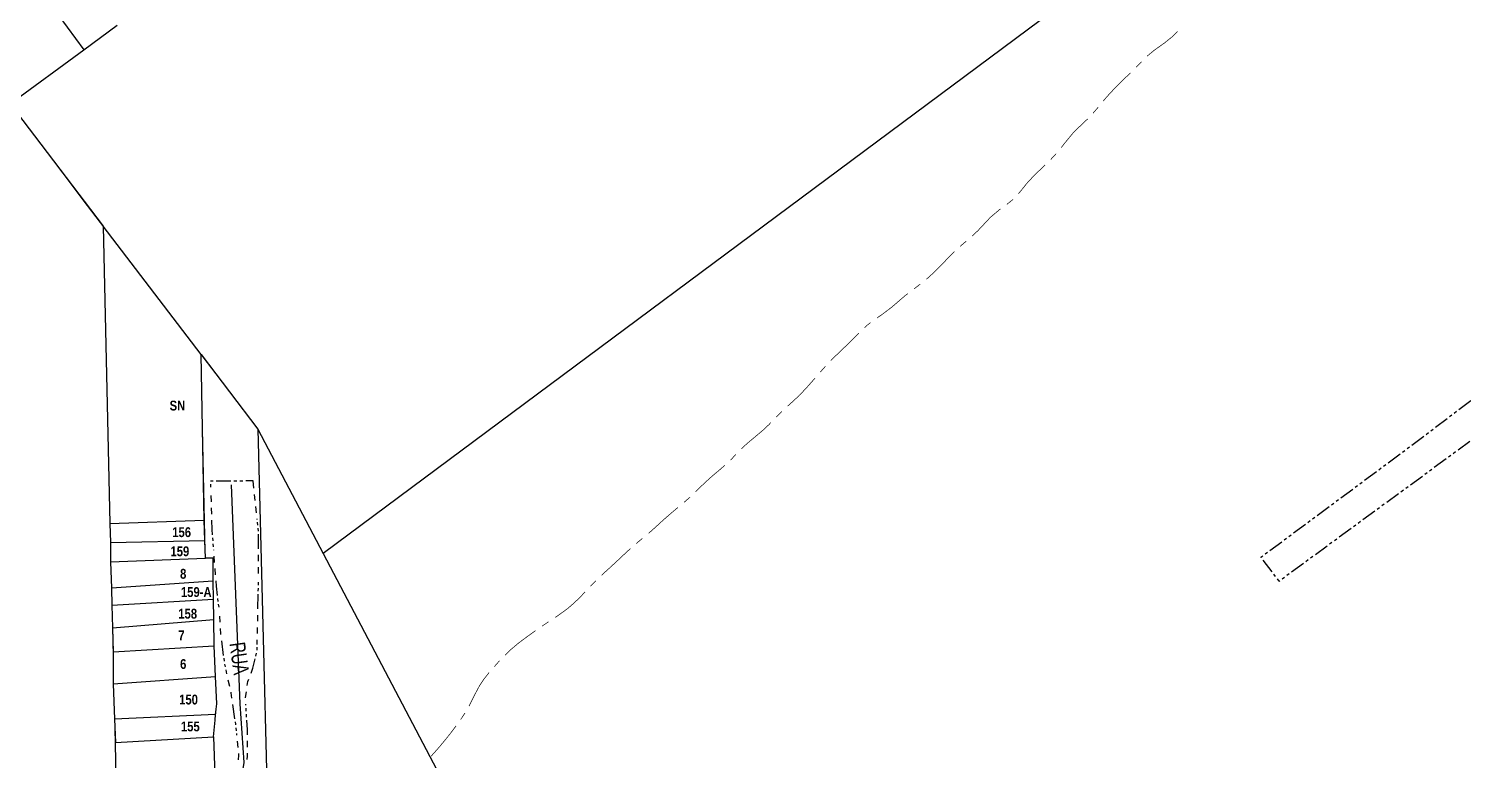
# Model space of a CAD drawing. Extents: x 204381 to 207261, y 4847713 to 4851061.
# Drawn here: x 205369 to 205734.1, y 4848704.7 to 4848890.9 of the extents above; entities that cross this region are included whole.
import ezdxf
from ezdxf.enums import TextEntityAlignment as Align

# ---------------------------------------------------------------- set-up
doc = ezdxf.new("R2010")
doc.units = 0
doc.header["$LTSCALE"] = 1.5
doc.header["$MEASUREMENT"] = 0
doc.linetypes.add('PHANTOMX2', pattern=[5, 2.5, -0.5, 0.5, -0.5, 0.5, -0.5])
for name, color, linetype in [('CD-MALHA-LOTES', 40, 'CONTINUOUS'), ('HD-CURSO-INTER', 170, 'CONTINUOUS'), ('RU-QUADRAS', 210, 'CONTINUOUS'), ('SV-EIXO-RUA-N-PAV', 6, 'CONTINUOUS'), ('SV-RUA-NAO-PAV-S-GUIA-C-GUIA', 7, 'PHANTOMX2'), ('SV-TXT-RUA-N-PAV-S-GUIA-C-GUIA', 7, 'CONTINUOUS'), ('Th_NmrPort', 7, 'CONTINUOUS')]:
    doc.layers.add(name, color=color, linetype=linetype)
doc.styles.add('ARIAL', font='ARIAL.TTF')
doc.styles.get("Standard").update_dxf_attribs({"font": 'swisscbo.ttf'})

msp = doc.modelspace()

# ---------------------------------------------------------------- linework, layer by layer
at = {"layer": 'CD-MALHA-LOTES', "linetype": 'Continuous'}
for points in [[(205796.25, 4849019.26), (205620.1, 4848888.31)], [(205366.13, 4848908.65), (205383.05, 4848885.49)], [(205383.05, 4848885.49), (205391.55, 4848891.73)], [(205620.1, 4848888.31), (205443.95, 4848757.36)], [(205364.31, 4848871.73), (205383.05, 4848885.49)], [(205364.31, 4848871.73), (205387.99, 4848840.64)], [(205387.99, 4848840.64), (205389.69, 4848764.93)], [(205412.89, 4848807.97), (205387.99, 4848840.64)], [(205412.89, 4848807.97), (205427.34, 4848788.96)], [(205413.71, 4848765.83), (205412.89, 4848807.97)], [(205427.34, 4848788.96), (205431, 4848645.77)], [(205427.34, 4848788.96), (205443.95, 4848757.36)], [(205389.69, 4848764.93), (205413.71, 4848765.83)], [(205389.69, 4848764.93), (205389.82, 4848760.13)], [(205413.87, 4848760.63), (205413.71, 4848765.83)], [(205389.82, 4848760.13), (205413.87, 4848760.63)], [(205389.82, 4848760.13), (205389.89, 4848755.21)], [(205414.02, 4848756.1), (205413.87, 4848760.63)], [(205389.89, 4848755.21), (205414.02, 4848756.1)], [(205415.96, 4848756.17), (205414.02, 4848756.1)], [(205415.96, 4848750.29), (205415.96, 4848756.17)], [(205443.95, 4848757.36), (205502.58, 4848645.77)], [(205389.89, 4848755.21), (205390.11, 4848748.54)], [(205415.96, 4848750.29), (205390.11, 4848748.54)], [(205390.11, 4848748.54), (205390.21, 4848744.16)], [(205416.03, 4848745.67), (205415.96, 4848750.29)], [(205390.21, 4848744.16), (205416.03, 4848745.67)], [(205416.13, 4848740.51), (205416.03, 4848745.67)], [(205390.21, 4848744.16), (205390.37, 4848738.41)], [(205390.37, 4848738.41), (205416.13, 4848740.51)], [(205390.37, 4848738.41), (205390.53, 4848732.32)], [(205416.27, 4848733.79), (205416.13, 4848740.51)], [(205390.53, 4848732.32), (205416.27, 4848733.79)], [(205416.6, 4848726.02), (205416.27, 4848733.79)], [(205390.53, 4848732.32), (205390.58, 4848724.17)], [(205390.58, 4848724.17), (205416.6, 4848726.02)], [(205390.58, 4848724.17), (205390.84, 4848715.14)], [(205416.91, 4848719.05), (205416.6, 4848726.02)], [(205416.61, 4848716.37), (205416.91, 4848719.05)], [(205416.61, 4848716.37), (205390.84, 4848715.14)], [(205416.49, 4848714.88), (205416.61, 4848716.37)], [(205390.84, 4848715.14), (205391.17, 4848709.21)], [(205416.07, 4848710.7), (205416.49, 4848714.88)], [(205391.17, 4848709.21), (205416.07, 4848710.7)], [(205391.39, 4848694.24), (205391.17, 4848709.21)], [(205416.07, 4848710.7), (205416.54, 4848696.19)]]:
    msp.add_lwpolyline(points, dxfattribs=at)
at = {"layer": 'HD-CURSO-INTER', "const_width": 0.18, "flags": 128}
for points in [[(205657.58, 4848886.91), (205656.78, 4848886.34)], [(205657.58, 4848886.91), (205656.78, 4848886.34)], [(205658.01, 4848887.21), (205657.58, 4848886.91)], [(205658.01, 4848887.21), (205657.58, 4848886.91)], [(205658.38, 4848887.51), (205658.01, 4848887.21)], [(205658.38, 4848887.51), (205658.01, 4848887.21)], [(205659.93, 4848888.77), (205658.38, 4848887.51)], [(205659.93, 4848888.77), (205658.38, 4848887.51)], [(205660.65, 4848889.47), (205659.93, 4848888.77)], [(205660.65, 4848889.47), (205659.93, 4848888.77)], [(205661.01, 4848889.82), (205660.65, 4848889.47)], [(205661.01, 4848889.82), (205660.65, 4848889.47)], [(205661.37, 4848890.16), (205661.01, 4848889.82)], [(205661.37, 4848890.16), (205661.01, 4848889.82)], [(205655.55, 4848885.48), (205653.61, 4848883.87)], [(205655.55, 4848885.48), (205653.61, 4848883.87)], [(205655.95, 4848885.76), (205655.55, 4848885.48)], [(205655.95, 4848885.76), (205655.55, 4848885.48)], [(205656.78, 4848886.34), (205655.95, 4848885.76)], [(205656.78, 4848886.34), (205655.95, 4848885.76)], [(205649.37, 4848879.63), (205647.93, 4848878.24)], [(205649.37, 4848879.63), (205647.93, 4848878.24)], [(205651.47, 4848881.74), (205650.78, 4848881.04)], [(205651.47, 4848881.74), (205650.78, 4848881.04)], [(205651.49, 4848881.75), (205651.47, 4848881.74)], [(205651.49, 4848881.75), (205651.47, 4848881.74)], [(205652.19, 4848882.47), (205651.49, 4848881.75)], [(205652.19, 4848882.47), (205651.49, 4848881.75)], [(205645.48, 4848875.81), (205645.1, 4848875.41)], [(205645.48, 4848875.81), (205645.1, 4848875.41)], [(205645.8, 4848876.13), (205645.48, 4848875.81)], [(205645.8, 4848876.13), (205645.48, 4848875.81)], [(205646.53, 4848876.87), (205645.8, 4848876.13)], [(205646.53, 4848876.87), (205645.8, 4848876.13)], [(205647.22, 4848877.54), (205646.53, 4848876.87)], [(205647.22, 4848877.54), (205646.53, 4848876.87)], [(205647.64, 4848877.96), (205647.22, 4848877.54)], [(205647.64, 4848877.96), (205647.22, 4848877.54)], [(205647.93, 4848878.24), (205647.64, 4848877.96)], [(205647.93, 4848878.24), (205647.64, 4848877.96)], [(205643.43, 4848873.61), (205642.43, 4848872.43)], [(205643.43, 4848873.61), (205642.43, 4848872.43)], [(205643.74, 4848873.95), (205643.43, 4848873.61)], [(205643.74, 4848873.95), (205643.43, 4848873.61)], [(205644.44, 4848874.72), (205643.74, 4848873.95)], [(205644.44, 4848874.72), (205643.74, 4848873.95)], [(205645.1, 4848875.41), (205644.44, 4848874.72)], [(205645.1, 4848875.41), (205644.44, 4848874.72)], [(205640.81, 4848870.46), (205639.86, 4848869.38)], [(205640.81, 4848870.46), (205639.86, 4848869.38)], [(205641.16, 4848870.89), (205640.81, 4848870.46)], [(205641.16, 4848870.89), (205640.81, 4848870.46)], [(205635.83, 4848865.4), (205634.89, 4848864.44)], [(205635.83, 4848865.4), (205634.89, 4848864.44)], [(205636.31, 4848865.85), (205635.83, 4848865.4)], [(205636.31, 4848865.85), (205635.83, 4848865.4)], [(205636.92, 4848866.42), (205636.31, 4848865.85)], [(205636.92, 4848866.42), (205636.31, 4848865.85)], [(205637.04, 4848866.54), (205636.92, 4848866.42)], [(205637.04, 4848866.54), (205636.92, 4848866.42)], [(205638.49, 4848867.92), (205637.04, 4848866.54)], [(205638.49, 4848867.92), (205637.04, 4848866.54)], [(205632.35, 4848861.36), (205631.89, 4848860.77)], [(205632.35, 4848861.36), (205631.89, 4848860.77)], [(205632.81, 4848861.95), (205632.35, 4848861.36)], [(205632.81, 4848861.95), (205632.35, 4848861.36)], [(205632.97, 4848862.14), (205632.81, 4848861.95)], [(205632.97, 4848862.14), (205632.81, 4848861.95)], [(205634.72, 4848864.27), (205632.97, 4848862.14)], [(205634.72, 4848864.27), (205632.97, 4848862.14)], [(205634.89, 4848864.44), (205634.72, 4848864.27)], [(205634.89, 4848864.44), (205634.72, 4848864.27)], [(205629.51, 4848858.03), (205629.08, 4848857.58)], [(205629.51, 4848858.03), (205629.08, 4848857.58)], [(205629.77, 4848858.31), (205629.51, 4848858.03)], [(205629.77, 4848858.31), (205629.51, 4848858.03)], [(205630.44, 4848859.04), (205629.77, 4848858.31)], [(205630.44, 4848859.04), (205629.77, 4848858.31)], [(205631.89, 4848860.77), (205631.73, 4848860.58)], [(205631.89, 4848860.77), (205631.73, 4848860.58)], [(205625.29, 4848853.93), (205623.39, 4848851.95)], [(205625.29, 4848853.93), (205623.39, 4848851.95)], [(205625.48, 4848854.11), (205625.29, 4848853.93)], [(205625.48, 4848854.11), (205625.29, 4848853.93)], [(205626.38, 4848854.96), (205625.48, 4848854.11)], [(205626.38, 4848854.96), (205625.48, 4848854.11)], [(205626.93, 4848855.49), (205626.38, 4848854.96)], [(205626.93, 4848855.49), (205626.38, 4848854.96)], [(205627.65, 4848856.18), (205626.93, 4848855.49)], [(205627.65, 4848856.18), (205626.93, 4848855.49)], [(205622.35, 4848850.69), (205621.51, 4848849.62)], [(205622.35, 4848850.69), (205621.51, 4848849.62)], [(205622.75, 4848851.19), (205622.35, 4848850.69)], [(205622.75, 4848851.19), (205622.35, 4848850.69)], [(205623.3, 4848851.86), (205622.75, 4848851.19)], [(205623.3, 4848851.86), (205622.75, 4848851.19)], [(205623.39, 4848851.95), (205623.3, 4848851.86)], [(205623.39, 4848851.95), (205623.3, 4848851.86)], [(205619.5, 4848847.4), (205617.92, 4848846.17)], [(205619.5, 4848847.4), (205617.92, 4848846.17)], [(205621.41, 4848849.51), (205620.84, 4848848.88)], [(205621.41, 4848849.51), (205620.84, 4848848.88)], [(205621.51, 4848849.62), (205621.41, 4848849.51)], [(205621.51, 4848849.62), (205621.41, 4848849.51)], [(205613.76, 4848842.88), (205613.28, 4848842.38)], [(205613.76, 4848842.88), (205613.28, 4848842.38)], [(205613.99, 4848843.08), (205613.76, 4848842.88)], [(205613.99, 4848843.08), (205613.76, 4848842.88)], [(205615.93, 4848844.72), (205613.99, 4848843.08)], [(205615.93, 4848844.72), (205613.99, 4848843.08)], [(205616.31, 4848844.99), (205615.93, 4848844.72)], [(205616.31, 4848844.99), (205615.93, 4848844.72)], [(205610.67, 4848839.59), (205609.82, 4848838.77)], [(205610.67, 4848839.59), (205609.82, 4848838.77)], [(205611.23, 4848840.19), (205610.67, 4848839.59)], [(205611.23, 4848840.19), (205610.67, 4848839.59)], [(205611.7, 4848840.68), (205611.23, 4848840.19)], [(205611.7, 4848840.68), (205611.23, 4848840.19)], [(205611.92, 4848840.92), (205611.7, 4848840.68)], [(205611.92, 4848840.92), (205611.7, 4848840.68)], [(205612.72, 4848841.79), (205611.92, 4848840.92)], [(205612.72, 4848841.79), (205611.92, 4848840.92)], [(205613.28, 4848842.38), (205612.72, 4848841.79)], [(205613.28, 4848842.38), (205612.72, 4848841.79)], [(205607.18, 4848836.46), (205606.06, 4848835.48)], [(205607.18, 4848836.46), (205606.06, 4848835.48)], [(205607.57, 4848836.79), (205607.18, 4848836.46)], [(205607.57, 4848836.79), (205607.18, 4848836.46)], [(205609.45, 4848838.42), (205609.08, 4848838.1)], [(205609.45, 4848838.42), (205609.08, 4848838.1)], [(205609.82, 4848838.77), (205609.45, 4848838.42)], [(205609.82, 4848838.77), (205609.45, 4848838.42)], [(205602.5, 4848832.03), (205601.77, 4848831.28)], [(205602.5, 4848832.03), (205601.77, 4848831.28)], [(205603.18, 4848832.71), (205602.5, 4848832.03)], [(205603.18, 4848832.71), (205602.5, 4848832.03)], [(205604.59, 4848834.12), (205603.18, 4848832.71)], [(205604.59, 4848834.12), (205603.18, 4848832.71)], [(205599.22, 4848828.71), (205598.21, 4848827.77)], [(205599.22, 4848828.71), (205598.21, 4848827.77)], [(205599.66, 4848829.15), (205599.22, 4848828.71)], [(205599.66, 4848829.15), (205599.22, 4848828.71)], [(205600.29, 4848829.77), (205599.66, 4848829.15)], [(205600.29, 4848829.77), (205599.66, 4848829.15)], [(205600.37, 4848829.85), (205600.29, 4848829.77)], [(205600.37, 4848829.85), (205600.29, 4848829.77)], [(205601.45, 4848830.95), (205600.37, 4848829.85)], [(205601.45, 4848830.95), (205600.37, 4848829.85)], [(205601.77, 4848831.28), (205601.45, 4848830.95)], [(205601.77, 4848831.28), (205601.45, 4848830.95)], [(205594.54, 4848824.83), (205594.3, 4848824.66)], [(205594.54, 4848824.83), (205594.3, 4848824.66)], [(205595.1, 4848825.26), (205594.54, 4848824.83)], [(205595.1, 4848825.26), (205594.54, 4848824.83)], [(205595.89, 4848825.87), (205595.1, 4848825.26)], [(205595.89, 4848825.87), (205595.1, 4848825.26)], [(205598.12, 4848827.69), (205597.46, 4848827.12)], [(205598.12, 4848827.69), (205597.46, 4848827.12)], [(205598.21, 4848827.77), (205598.12, 4848827.69)], [(205598.21, 4848827.77), (205598.12, 4848827.69)], [(205589.82, 4848821.02), (205588.89, 4848820.22)], [(205589.82, 4848821.02), (205588.89, 4848820.22)], [(205590.4, 4848821.53), (205589.82, 4848821.02)], [(205590.4, 4848821.53), (205589.82, 4848821.02)], [(205590.95, 4848822.01), (205590.4, 4848821.53)], [(205590.95, 4848822.01), (205590.4, 4848821.53)], [(205591.16, 4848822.18), (205590.95, 4848822.01)], [(205591.16, 4848822.18), (205590.95, 4848822.01)], [(205592.15, 4848823.02), (205591.16, 4848822.18)], [(205592.15, 4848823.02), (205591.16, 4848822.18)], [(205592.71, 4848823.45), (205592.15, 4848823.02)], [(205592.71, 4848823.45), (205592.15, 4848823.02)], [(205585.23, 4848817.5), (205584.87, 4848817.25)], [(205585.23, 4848817.5), (205584.87, 4848817.25)], [(205585.7, 4848817.82), (205585.23, 4848817.5)], [(205585.7, 4848817.82), (205585.23, 4848817.5)], [(205586.47, 4848818.35), (205585.7, 4848817.82)], [(205586.47, 4848818.35), (205585.7, 4848817.82)], [(205586.52, 4848818.39), (205586.47, 4848818.35)], [(205586.52, 4848818.39), (205586.47, 4848818.35)], [(205588.68, 4848820.05), (205586.52, 4848818.39)], [(205588.68, 4848820.05), (205586.52, 4848818.39)], [(205588.89, 4848820.22), (205588.68, 4848820.05)], [(205588.89, 4848820.22), (205588.68, 4848820.05)], [(205582.51, 4848815.51), (205581.73, 4848814.79)], [(205582.51, 4848815.51), (205581.73, 4848814.79)], [(205583.26, 4848816.07), (205582.51, 4848815.51)], [(205583.26, 4848816.07), (205582.51, 4848815.51)], [(205576.97, 4848810.13), (205576, 4848809.2)], [(205576.97, 4848810.13), (205576, 4848809.2)], [(205577.44, 4848810.59), (205576.97, 4848810.13)], [(205577.44, 4848810.59), (205576.97, 4848810.13)], [(205578.2, 4848811.34), (205577.44, 4848810.59)], [(205578.2, 4848811.34), (205577.44, 4848810.59)], [(205578.85, 4848812.01), (205578.2, 4848811.34)], [(205578.85, 4848812.01), (205578.2, 4848811.34)], [(205579.25, 4848812.41), (205578.85, 4848812.01)], [(205579.25, 4848812.41), (205578.85, 4848812.01)], [(205579.56, 4848812.72), (205579.25, 4848812.41)], [(205579.56, 4848812.72), (205579.25, 4848812.41)], [(205580.26, 4848813.43), (205579.56, 4848812.72)], [(205580.26, 4848813.43), (205579.56, 4848812.72)], [(205573.72, 4848807.01), (205573.14, 4848806.41)], [(205573.72, 4848807.01), (205573.14, 4848806.41)], [(205573.84, 4848807.12), (205573.72, 4848807.01)], [(205573.84, 4848807.12), (205573.72, 4848807.01)], [(205575.88, 4848809.09), (205573.84, 4848807.12)], [(205575.88, 4848809.09), (205573.84, 4848807.12)], [(205576, 4848809.2), (205575.88, 4848809.09)], [(205576, 4848809.2), (205575.88, 4848809.09)], [(205571.77, 4848804.96), (205570.43, 4848803.46)], [(205571.77, 4848804.96), (205570.43, 4848803.46)], [(205567, 4848799.56), (205566.46, 4848798.97)], [(205567, 4848799.56), (205566.46, 4848798.97)], [(205567.14, 4848799.71), (205567, 4848799.56)], [(205567.14, 4848799.71), (205567, 4848799.56)], [(205568, 4848800.68), (205567.14, 4848799.71)], [(205568, 4848800.68), (205567.14, 4848799.71)], [(205568.46, 4848801.2), (205568, 4848800.68)], [(205568.46, 4848801.2), (205568, 4848800.68)], [(205569.05, 4848801.88), (205568.46, 4848801.2)], [(205569.05, 4848801.88), (205568.46, 4848801.2)], [(205569.12, 4848801.96), (205569.05, 4848801.88)], [(205569.12, 4848801.96), (205569.05, 4848801.88)], [(205562.88, 4848795.48), (205562.46, 4848795.1)], [(205562.88, 4848795.48), (205562.46, 4848795.1)], [(205564.67, 4848797.13), (205562.88, 4848795.48)], [(205564.67, 4848797.13), (205562.88, 4848795.48)], [(205565.07, 4848797.53), (205564.67, 4848797.13)], [(205565.07, 4848797.53), (205564.67, 4848797.13)], [(205565.98, 4848798.46), (205565.07, 4848797.53)], [(205565.98, 4848798.46), (205565.07, 4848797.53)], [(205566.46, 4848798.97), (205565.98, 4848798.46)], [(205566.46, 4848798.97), (205565.98, 4848798.46)], [(205559.39, 4848792.18), (205559.25, 4848792.04)], [(205559.39, 4848792.18), (205559.25, 4848792.04)], [(205559.96, 4848792.74), (205559.39, 4848792.18)], [(205559.96, 4848792.74), (205559.39, 4848792.18)], [(205560.68, 4848793.44), (205559.96, 4848792.74)], [(205560.68, 4848793.44), (205559.96, 4848792.74)], [(205562.46, 4848795.1), (205562.14, 4848794.81)], [(205562.46, 4848795.1), (205562.14, 4848794.81)], [(205556.12, 4848788.91), (205554.16, 4848787.25)], [(205556.12, 4848788.91), (205554.16, 4848787.25)], [(205556.43, 4848789.21), (205556.12, 4848788.91)], [(205556.43, 4848789.21), (205556.12, 4848788.91)], [(205557.29, 4848790.03), (205556.43, 4848789.21)], [(205557.29, 4848790.03), (205556.43, 4848789.21)], [(205557.86, 4848790.61), (205557.29, 4848790.03)], [(205557.86, 4848790.61), (205557.29, 4848790.03)], [(205551.3, 4848784.83), (205550.41, 4848783.94)], [(205551.3, 4848784.83), (205550.41, 4848783.94)], [(205551.86, 4848785.32), (205551.3, 4848784.83)], [(205551.86, 4848785.32), (205551.3, 4848784.83)], [(205552.67, 4848786.02), (205551.86, 4848785.32)], [(205552.67, 4848786.02), (205551.86, 4848785.32)], [(205553.39, 4848786.61), (205552.67, 4848786.02)], [(205553.39, 4848786.61), (205552.67, 4848786.02)], [(205553.83, 4848786.97), (205553.39, 4848786.61)], [(205553.83, 4848786.97), (205553.39, 4848786.61)], [(205554.16, 4848787.25), (205553.83, 4848786.97)], [(205554.16, 4848787.25), (205553.83, 4848786.97)], [(205548.13, 4848781.63), (205547.6, 4848781.1)], [(205548.13, 4848781.63), (205547.6, 4848781.1)], [(205548.3, 4848781.81), (205548.13, 4848781.63)], [(205548.3, 4848781.81), (205548.13, 4848781.63)], [(205549, 4848782.53), (205548.3, 4848781.81)], [(205549, 4848782.53), (205548.3, 4848781.81)], [(205543.58, 4848777.55), (205543.1, 4848777.14)], [(205543.58, 4848777.55), (205543.1, 4848777.14)], [(205543.86, 4848777.79), (205543.58, 4848777.55)], [(205543.86, 4848777.79), (205543.58, 4848777.55)], [(205544.73, 4848778.51), (205543.86, 4848777.79)], [(205544.73, 4848778.51), (205543.86, 4848777.79)], [(205545.38, 4848779.08), (205544.73, 4848778.51)], [(205545.38, 4848779.08), (205544.73, 4848778.51)], [(205546.13, 4848779.75), (205545.38, 4848779.08)], [(205546.13, 4848779.75), (205545.38, 4848779.08)], [(205539.65, 4848773.93), (205538.73, 4848773.02)], [(205539.65, 4848773.93), (205538.73, 4848773.02)], [(205540.15, 4848774.43), (205539.65, 4848773.93)], [(205540.15, 4848774.43), (205539.65, 4848773.93)], [(205540.72, 4848774.98), (205540.15, 4848774.43)], [(205540.72, 4848774.98), (205540.15, 4848774.43)], [(205540.87, 4848775.13), (205540.72, 4848774.98)], [(205540.87, 4848775.13), (205540.72, 4848774.98)], [(205542.44, 4848776.57), (205540.87, 4848775.13)], [(205542.44, 4848776.57), (205540.87, 4848775.13)], [(205543.1, 4848777.14), (205542.44, 4848776.57)], [(205543.1, 4848777.14), (205542.44, 4848776.57)], [(205537.23, 4848771.58), (205535.78, 4848770.33)], [(205537.23, 4848771.58), (205535.78, 4848770.33)], [(205537.29, 4848771.64), (205537.23, 4848771.58)], [(205537.29, 4848771.64), (205537.23, 4848771.58)], [(205531.2, 4848766.45), (205530.69, 4848766)], [(205531.2, 4848766.45), (205530.69, 4848766)], [(205532.65, 4848767.71), (205531.2, 4848766.45)], [(205532.65, 4848767.71), (205531.2, 4848766.45)], [(205532.71, 4848767.76), (205532.65, 4848767.71)], [(205532.71, 4848767.76), (205532.65, 4848767.71)], [(205533.8, 4848768.67), (205532.71, 4848767.76)], [(205533.8, 4848768.67), (205532.71, 4848767.76)], [(205534.25, 4848769.04), (205533.8, 4848768.67)], [(205534.25, 4848769.04), (205533.8, 4848768.67)], [(205527.29, 4848762.92), (205526.73, 4848762.45)], [(205527.29, 4848762.92), (205526.73, 4848762.45)], [(205527.49, 4848763.1), (205527.29, 4848762.92)], [(205527.49, 4848763.1), (205527.29, 4848762.92)], [(205528.48, 4848763.98), (205527.49, 4848763.1)], [(205528.48, 4848763.98), (205527.49, 4848763.1)], [(205528.98, 4848764.44), (205528.48, 4848763.98)], [(205528.98, 4848764.44), (205528.48, 4848763.98)], [(205529.58, 4848764.99), (205528.98, 4848764.44)], [(205529.58, 4848764.99), (205528.98, 4848764.44)], [(205529.71, 4848765.11), (205529.58, 4848764.99)], [(205529.71, 4848765.11), (205529.58, 4848764.99)], [(205530.69, 4848766), (205529.71, 4848765.11)], [(205530.69, 4848766), (205529.71, 4848765.11)], [(205523.83, 4848760.03), (205523.66, 4848759.88)], [(205523.83, 4848760.03), (205523.66, 4848759.88)], [(205524.43, 4848760.52), (205523.83, 4848760.03)], [(205524.43, 4848760.52), (205523.83, 4848760.03)], [(205524.99, 4848760.99), (205524.43, 4848760.52)], [(205524.99, 4848760.99), (205524.43, 4848760.52)], [(205525.2, 4848761.16), (205524.99, 4848760.99)], [(205525.2, 4848761.16), (205524.99, 4848760.99)], [(205519.03, 4848755.67), (205518.49, 4848755.16)], [(205519.03, 4848755.67), (205518.49, 4848755.16)], [(205519.22, 4848755.85), (205519.03, 4848755.67)], [(205519.22, 4848755.85), (205519.03, 4848755.67)], [(205520.11, 4848756.7), (205519.22, 4848755.85)], [(205520.11, 4848756.7), (205519.22, 4848755.85)], [(205520.68, 4848757.22), (205520.11, 4848756.7)], [(205520.68, 4848757.22), (205520.11, 4848756.7)], [(205522.15, 4848758.58), (205520.68, 4848757.22)], [(205522.15, 4848758.58), (205520.68, 4848757.22)], [(205515.67, 4848752.59), (205514.81, 4848751.78)], [(205515.67, 4848752.59), (205514.81, 4848751.78)], [(205516.28, 4848753.14), (205515.67, 4848752.59)], [(205516.28, 4848753.14), (205515.67, 4848752.59)], [(205516.79, 4848753.59), (205516.28, 4848753.14)], [(205516.79, 4848753.59), (205516.28, 4848753.14)], [(205517.02, 4848753.81), (205516.79, 4848753.59)], [(205517.02, 4848753.81), (205516.79, 4848753.59)], [(205517.93, 4848754.64), (205517.02, 4848753.81)], [(205517.93, 4848754.64), (205517.02, 4848753.81)], [(205518.49, 4848755.16), (205517.93, 4848754.64)], [(205518.49, 4848755.16), (205517.93, 4848754.64)], [(205513.36, 4848750.4), (205511.97, 4848748.96)], [(205513.36, 4848750.4), (205511.97, 4848748.96)], [(205507.65, 4848744.58), (205506.25, 4848743.39)], [(205507.65, 4848744.58), (205506.25, 4848743.39)], [(205507.76, 4848744.69), (205507.65, 4848744.58)], [(205507.76, 4848744.69), (205507.65, 4848744.58)], [(205508.74, 4848745.62), (205507.76, 4848744.69)], [(205508.74, 4848745.62), (205507.76, 4848744.69)], [(205509.2, 4848746.08), (205508.74, 4848745.62)], [(205509.2, 4848746.08), (205508.74, 4848745.62)], [(205510.46, 4848747.37), (205509.2, 4848746.08)], [(205510.46, 4848747.37), (205509.2, 4848746.08)], [(205510.6, 4848747.51), (205510.46, 4848747.37)], [(205510.6, 4848747.51), (205510.46, 4848747.37)], [(205503.66, 4848741.49), (205503, 4848741.05)], [(205503.66, 4848741.49), (205503, 4848741.05)], [(205503.83, 4848741.61), (205503.66, 4848741.49)], [(205503.83, 4848741.61), (205503.66, 4848741.49)], [(205506.09, 4848743.25), (205503.83, 4848741.61)], [(205506.09, 4848743.25), (205503.83, 4848741.61)], [(205506.25, 4848743.39), (205506.09, 4848743.25)], [(205506.25, 4848743.39), (205506.09, 4848743.25)], [(205497.11, 4848737.06), (205494.78, 4848735.36)], [(205497.11, 4848737.06), (205494.78, 4848735.36)], [(205497.21, 4848737.13), (205497.11, 4848737.06)], [(205497.21, 4848737.13), (205497.11, 4848737.06)], [(205498.03, 4848737.7), (205497.21, 4848737.13)], [(205498.03, 4848737.7), (205497.21, 4848737.13)], [(205501.15, 4848739.84), (205499.67, 4848738.84)], [(205501.15, 4848739.84), (205499.67, 4848738.84)], [(205501.33, 4848739.95), (205501.15, 4848739.84)], [(205501.33, 4848739.95), (205501.15, 4848739.84)], [(205492.44, 4848733.49), (205491.68, 4848732.85)], [(205492.44, 4848733.49), (205491.68, 4848732.85)], [(205493.5, 4848734.38), (205492.44, 4848733.49)], [(205493.5, 4848734.38), (205492.44, 4848733.49)], [(205493.99, 4848734.75), (205493.5, 4848734.38)], [(205493.99, 4848734.75), (205493.5, 4848734.38)], [(205494.69, 4848735.29), (205493.99, 4848734.75)], [(205494.69, 4848735.29), (205493.99, 4848734.75)], [(205494.78, 4848735.36), (205494.69, 4848735.29)], [(205494.78, 4848735.36), (205494.69, 4848735.29)], [(205488.85, 4848730.02), (205488.51, 4848729.66)], [(205488.85, 4848730.02), (205488.51, 4848729.66)], [(205491.68, 4848732.85), (205490.24, 4848731.45)], [(205491.68, 4848732.85), (205490.24, 4848731.45)], [(205485.75, 4848726.48), (205484.95, 4848725.45)], [(205485.75, 4848726.48), (205484.95, 4848725.45)], [(205486.2, 4848727.02), (205485.75, 4848726.48)], [(205486.2, 4848727.02), (205485.75, 4848726.48)], [(205488.51, 4848729.66), (205487.51, 4848728.53)], [(205488.51, 4848729.66), (205487.51, 4848728.53)], [(205483.78, 4848723.73), (205482.41, 4848721.16)], [(205483.78, 4848723.73), (205482.41, 4848721.16)], [(205483.83, 4848723.8), (205483.78, 4848723.73)], [(205483.83, 4848723.8), (205483.78, 4848723.73)], [(205484.83, 4848725.29), (205483.83, 4848723.8)], [(205484.83, 4848725.29), (205483.83, 4848723.8)], [(205484.95, 4848725.45), (205484.83, 4848725.29)], [(205484.95, 4848725.45), (205484.83, 4848725.29)], [(205481.71, 4848719.74), (205481.07, 4848718.48)], [(205481.71, 4848719.74), (205481.07, 4848718.48)], [(205481.97, 4848720.26), (205481.71, 4848719.74)], [(205481.97, 4848720.26), (205481.71, 4848719.74)], [(205482.37, 4848721.09), (205481.97, 4848720.26)], [(205482.37, 4848721.09), (205481.97, 4848720.26)], [(205482.41, 4848721.16), (205482.37, 4848721.09)], [(205482.41, 4848721.16), (205482.37, 4848721.09)], [(205479.21, 4848715.45), (205478.95, 4848715.08)], [(205479.21, 4848715.45), (205478.95, 4848715.08)], [(205479.51, 4848715.91), (205479.21, 4848715.45)], [(205479.51, 4848715.91), (205479.21, 4848715.45)], [(205480.04, 4848716.7), (205479.51, 4848715.91)], [(205480.04, 4848716.7), (205479.51, 4848715.91)], [(205480.06, 4848716.74), (205480.04, 4848716.7)], [(205480.06, 4848716.74), (205480.04, 4848716.7)], [(205476.42, 4848711.66), (205475.96, 4848711.07)], [(205476.42, 4848711.66), (205475.96, 4848711.07)], [(205476.58, 4848711.86), (205476.42, 4848711.66)], [(205476.58, 4848711.86), (205476.42, 4848711.66)], [(205477.45, 4848713.02), (205476.58, 4848711.86)], [(205477.45, 4848713.02), (205476.58, 4848711.86)], [(205477.78, 4848713.46), (205477.45, 4848713.02)], [(205477.78, 4848713.46), (205477.45, 4848713.02)], [(205473.59, 4848708.16), (205472.77, 4848707.23)], [(205473.59, 4848708.16), (205472.77, 4848707.23)], [(205474.07, 4848708.75), (205473.59, 4848708.16)], [(205474.07, 4848708.75), (205473.59, 4848708.16)], [(205475.5, 4848710.47), (205474.07, 4848708.75)], [(205475.5, 4848710.47), (205474.07, 4848708.75)], [(205475.96, 4848711.07), (205475.5, 4848710.47)], [(205475.96, 4848711.07), (205475.5, 4848710.47)], [(205471.56, 4848705.87), (205471.44, 4848705.73)], [(205471.56, 4848705.87), (205471.44, 4848705.73)], [(205472.1, 4848706.48), (205471.56, 4848705.87)], [(205472.1, 4848706.48), (205471.56, 4848705.87)], [(205472.56, 4848706.99), (205472.1, 4848706.48)], [(205472.56, 4848706.99), (205472.1, 4848706.48)], [(205472.77, 4848707.23), (205472.56, 4848706.99)], [(205472.77, 4848707.23), (205472.56, 4848706.99)]]:
    msp.add_lwpolyline(points, dxfattribs=at)
at = {"layer": 'RU-QUADRAS', "color": 6, "linetype": 'Continuous', "const_width": 0.18}
for points in [[(205366.13, 4848908.65), (205389.66, 4848927.35), (205434.99, 4848959.01), (205455.46, 4848973.98), (205453.93, 4848976.14, 0.076978), (205461.26, 4848982.16), (205526.35, 4849028.96), (205547.03, 4849045.28, 0.032088), (205566.94, 4849059.16), (205583.24, 4849071.78), (205639.04, 4849113.03), (205646.87, 4849119.25), (205710.39, 4849166.06), (205714.46, 4849165.38), (205718.98, 4849162.89), (205757.19, 4849112.08, 0.00497), (205812.44, 4849031.16), (205443.95, 4848757.36), (205502.58, 4848645.77), (205431, 4848645.77), (205427.34, 4848788.96, -0.005583), (205297.86, 4848961.02)], [(205297.86, 4848961.02, 0.00551), (205387.99, 4848840.64), (205393.06, 4848619.67), (205394.07, 4848586.46), (205394.88, 4848541.86), (205395.96, 4848507.12), (205396.55, 4848442.43), (204866.14, 4848428.51)], [(205393.06, 4848619.67), (205387.99, 4848840.64), (205412.89, 4848807.97), (205414.02, 4848756.1), (205415.96, 4848756.17, 0.014772), (205416.91, 4848719.05), (205416.07, 4848710.7, 0.024417), (205418.14, 4848676.53)]]:
    msp.add_lwpolyline(points, format="xyb", dxfattribs=at)
msp.add_lwpolyline([(205431, 4848645.77), (205502.58, 4848645.77), (205443.95, 4848757.36), (205812.44, 4849031.16), (205902.75, 4848900.82), (206052.55, 4848698.19), (206050.61, 4848681.88), (205796.21, 4848487.69), (205723.11, 4848434.67), (205693.73, 4848443.07), (205670.24, 4848447.66), (205634.89, 4848448.42), (205500.57, 4848444.97), (205499.01, 4848496.58), (205497.79, 4848517.73, 0.017663), (205497.59, 4848549.48), (205495.53, 4848619.75), (205431.87, 4848617.66)], format="xyb", close=True, dxfattribs=at)
at = {"layer": 'SV-EIXO-RUA-N-PAV', "flags": 128}
msp.add_lwpolyline([(205420.59, 4848774.81), (205422.73, 4848719.05), (205423.79, 4848704.11), (205422.46, 4848695.85), (205421.93, 4848680.91), (205423.79, 4848637.56), (205426.19, 4848618.08), (205427.53, 4848538.86), (205428.33, 4848525.65), (205428.88, 4848437.47)], dxfattribs=at)
msp.add_lwpolyline([(205420.59, 4848774.81), (205422.73, 4848719.05), (205423.79, 4848704.11), (205422.46, 4848695.85), (205421.93, 4848680.91), (205423.79, 4848637.56), (205426.19, 4848618.08), (205427.53, 4848538.86), (205428.33, 4848525.65), (205428.88, 4848437.47)], dxfattribs=at)
at = {"layer": 'SV-RUA-NAO-PAV-S-GUIA-C-GUIA', "flags": 128}
for points in [[(205796.24, 4848840.72), (205778.43, 4848827.75), (205761.37, 4848815.34), (205718.6, 4848783.02), (205682.51, 4848756.28), (205687.16, 4848750.23)], [(205796.24, 4848840.72), (205778.43, 4848827.75), (205761.37, 4848815.34), (205718.6, 4848783.02), (205682.51, 4848756.28), (205687.16, 4848750.23)], [(205796.24, 4848830.13), (205778.05, 4848816.81), (205687.16, 4848750.23)], [(205796.24, 4848830.13), (205778.05, 4848816.81), (205687.16, 4848750.23)], [(205426.34, 4848773.93), (205426.14, 4848775.78), (205415.27, 4848775.73), (205415.33, 4848773.63)], [(205426.34, 4848773.93), (205426.14, 4848775.78), (205415.27, 4848775.73), (205415.33, 4848773.63)], [(205415.38, 4848772.06), (205415.43, 4848770.49)], [(205415.38, 4848772.06), (205415.43, 4848770.49)], [(205426.69, 4848770.8), (205426.51, 4848772.37)], [(205426.69, 4848770.8), (205426.51, 4848772.37)], [(205415.48, 4848768.92), (205415.53, 4848767.35)], [(205415.48, 4848768.92), (205415.53, 4848767.35)], [(205427.03, 4848767.67), (205426.86, 4848769.24)], [(205427.03, 4848767.67), (205426.86, 4848769.24)], [(205415.58, 4848765.78), (205415.65, 4848763.42), (205416.04, 4848758.2)], [(205415.58, 4848765.78), (205415.65, 4848763.42), (205416.04, 4848758.2)], [(205427.54, 4848758.52), (205427.55, 4848762.97), (205427.2, 4848766.11)], [(205427.54, 4848758.52), (205427.55, 4848762.97), (205427.2, 4848766.11)], [(205416.16, 4848756.63), (205416.27, 4848755.07)], [(205416.16, 4848756.63), (205416.27, 4848755.07)], [(205427.54, 4848755.38), (205427.54, 4848756.95)], [(205427.54, 4848755.38), (205427.54, 4848756.95)], [(205416.39, 4848753.5), (205416.51, 4848751.93)], [(205416.39, 4848753.5), (205416.51, 4848751.93)], [(205427.54, 4848752.24), (205427.54, 4848753.81)], [(205427.54, 4848752.24), (205427.54, 4848753.81)], [(205416.62, 4848750.36), (205416.72, 4848749.01), (205417.44, 4848743.21), (205417.46, 4848742.96)], [(205416.62, 4848750.36), (205416.72, 4848749.01), (205417.44, 4848743.21), (205417.46, 4848742.96)], [(205427.38, 4848743.24), (205427.52, 4848750.67)], [(205427.38, 4848743.24), (205427.52, 4848750.67)], [(205417.56, 4848741.39), (205417.66, 4848739.82)], [(205417.56, 4848741.39), (205417.66, 4848739.82)], [(205427.33, 4848740.09), (205427.36, 4848741.67)], [(205427.33, 4848740.09), (205427.36, 4848741.67)], [(205417.77, 4848738.26), (205417.86, 4848736.85), (205417.88, 4848736.69)], [(205417.77, 4848738.26), (205417.86, 4848736.85), (205417.88, 4848736.69)], [(205427.25, 4848736.95), (205427.29, 4848738.52)], [(205427.25, 4848736.95), (205427.29, 4848738.52)], [(205418.08, 4848735.12), (205418.82, 4848729.4), (205419.41, 4848726.73)], [(205418.08, 4848735.12), (205418.82, 4848729.4), (205419.41, 4848726.73)], [(205425.64, 4848726.9), (205426.11, 4848728.17), (205427.13, 4848732.41), (205427.21, 4848735.38)], [(205425.64, 4848726.9), (205426.11, 4848728.17), (205427.13, 4848732.41), (205427.21, 4848735.38)], [(205419.75, 4848725.17), (205420.1, 4848723.6)], [(205419.75, 4848725.17), (205420.1, 4848723.6)], [(205424.67, 4848723.73), (205424.84, 4848724.77), (205425.05, 4848725.31)], [(205424.67, 4848723.73), (205424.84, 4848724.77), (205425.05, 4848725.31)], [(205420.44, 4848722.04), (205420.48, 4848721.89), (205420.68, 4848720.48)], [(205420.44, 4848722.04), (205420.48, 4848721.89), (205420.68, 4848720.48)], [(205420.91, 4848718.92), (205421.64, 4848713.88), (205421.92, 4848711.12)], [(205420.91, 4848718.92), (205421.64, 4848713.88), (205421.92, 4848711.12)], [(205424.18, 4848720.58), (205424.17, 4848720.67), (205424.42, 4848722.15)], [(205424.18, 4848720.58), (205424.17, 4848720.67), (205424.42, 4848722.15)], [(205424.69, 4848711.2), (205424.68, 4848712.47), (205424.27, 4848719.01)], [(205424.69, 4848711.2), (205424.68, 4848712.47), (205424.27, 4848719.01)], [(205422.08, 4848709.56), (205422.24, 4848707.99)], [(205422.08, 4848709.56), (205422.24, 4848707.99)], [(205424.72, 4848708.06), (205424.71, 4848709.63)], [(205424.72, 4848708.06), (205424.71, 4848709.63)], [(205422.4, 4848706.42), (205422.44, 4848705.97), (205422.34, 4848704.85)], [(205422.4, 4848706.42), (205422.44, 4848705.97), (205422.34, 4848704.85)], [(205424.62, 4848704.92), (205424.74, 4848705.86), (205424.74, 4848706.49)], [(205424.62, 4848704.92), (205424.74, 4848705.86), (205424.74, 4848706.49)]]:
    msp.add_lwpolyline(points, dxfattribs=at)

# ---------------------------------------------------------------- texts
at = {"layer": 'SV-TXT-RUA-N-PAV-S-GUIA-C-GUIA', "style": 'ARIAL', "width": 0.7}
msp.add_text('RUA', height=4, rotation=278, dxfattribs=at).set_placement((205420.09, 4848734.45))
msp.add_text('RUA', height=4, rotation=278, dxfattribs=at).set_placement((205420.09, 4848734.45))
at = {"layer": 'Th_NmrPort', "color": 1}
for s, p in [('SN', (205404.9, 4848794.96)), ('156', (205405.57, 4848762.75)), ('159', (205405.12, 4848757.88)), ('8', (205407.56, 4848752.15)), ('159-A', (205407.78, 4848747.51)), ('158', (205407.11, 4848742)), ('7', (205407.11, 4848736.48)), ('6', (205407.56, 4848729.2)), ('150', (205407.33, 4848720.16)), ('155', (205407.78, 4848713.32))]:
    msp.add_text(s, height=2.5, dxfattribs=at).set_placement(p, align=Align.MIDDLE_LEFT)

doc.saveas('drawing.dxf')
